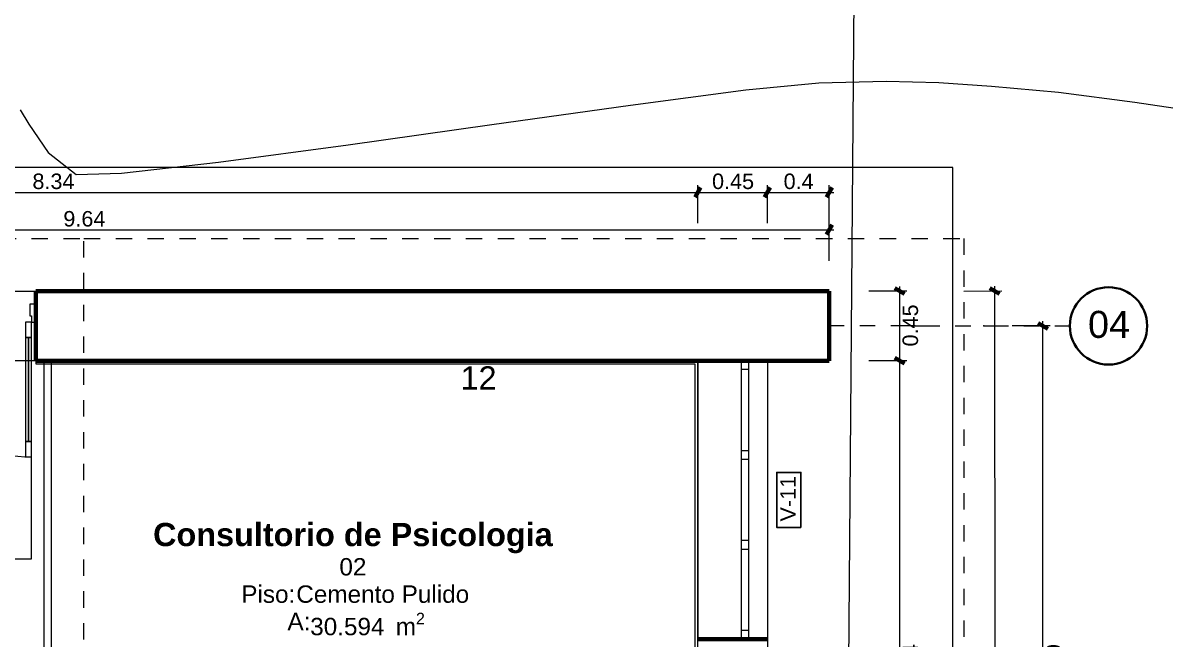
# Model space of a CAD drawing. Header units: metres. Extents: x 48 to 635, y -15 to 39.
# Drawn here: x 221.36 to 228.74, y 20.11 to 24.1 of the extents above; entities that cross this region are included whole.
import ezdxf

# ---------------------------------------------------------------- set-up
doc = ezdxf.new("R2010")
doc.units = ezdxf.units.M
doc.header["$MEASUREMENT"] = 0
for name, pattern in [('Dashed', [0.211667, 0.105833, -0.105833]), ('Dot & Dashed', [0.335139, 0.15875, -0.088194, 0, -0.088194]), ('Hidden Line', [0.15875, 0.105833, -0.052917])]:
    doc.linetypes.add(name, pattern=pattern)
for name, color, linetype in [('Annotation - Label', 7, 'Continuous'), ('Dimensioning - General', 7, 'Continuous'), ('Interior - Furniture', 7, 'Continuous'), ('Interior - Stair & Railing', 7, 'Continuous'), ('Model Unit - Zone', 7, 'Continuous'), ('Shell - Roof', 7, 'Continuous'), ('Site & Landscape - Terrain', 7, 'Continuous'), ('Structural - Bearing', 7, 'Continuous'), ('Structural - Grid', 7, 'Continuous')]:
    doc.layers.add(name, color=color, linetype=linetype)
doc.styles.add('GENERATED_STYLE_1', font='')
doc.styles.add('GENERATED_STYLE_5', font='')
doc.styles.get('GENERATED_STYLE_1').set_extended_font_data('Arial')
doc.styles.get('GENERATED_STYLE_5').set_extended_font_data('Arial', bold=True)
doc.dimstyles.new('GENERATED_STYLE__1', dxfattribs={"dimtxt": 0.1, "dimasz": 0.0475, "dimexe": 0.18, "dimexo": 0.2, "dimgap": 0.09, "dimtad": 3, "dimzin": 0, "dimdsep": 46, "dimtxsty": 'GENERATED_STYLE_1', "dimblk": 'ARROWHEAD_2', "dimblk1": 'ARROWHEAD_2', "dimblk2": 'ARROWHEAD_2', "dimcen": 0.09, "dimclrd": 256, "dimclre": 256, "dimclrt": 5, "dimazin": 0, "dimtfac": 1, "dimtdec": 4, "dimtmove": 0, "dimatfit": 3, "dimfxl": 1, "dimtolj": 1, "dimtzin": 0, "dimarcsym": 0})
doc.dimstyles.new('GENERATED_STYLE__3', dxfattribs={"dimtxt": 0.1, "dimasz": 0.0475, "dimexe": 0.18, "dimexo": 0.2, "dimgap": 0.09, "dimtad": 1, "dimtih": 1, "dimtoh": 1, "dimzin": 0, "dimdsep": 46, "dimtxsty": 'GENERATED_STYLE_1', "dimblk": 'ARROWHEAD_2', "dimblk1": 'ARROWHEAD_2', "dimblk2": 'ARROWHEAD_2', "dimcen": 0.09, "dimclrd": 256, "dimclre": 256, "dimclrt": 5, "dimazin": 0, "dimtfac": 1, "dimtdec": 4, "dimtmove": 0, "dimatfit": 3, "dimfxl": 1, "dimtolj": 1, "dimtzin": 0, "dimarcsym": 0})

# ---------------------------------------------------------------- blocks, each defined once
blk = doc.blocks.new('*D24', base_point=(152.192, 0))
at = {"layer": 'Dimensioning - General', "color": 151, "linetype": 'Continuous', "lineweight": 20, "true_color": 0x80c2ff}
for p, q in [((216.9, 22.7585), (216.9305, 22.7585)), ((216.9305, 22.5585), (216.9305, 22.8054)), ((216.9305, 22.7585), (226.5705, 22.7585)), ((226.5705, 22.5585), (226.5705, 22.8054)), ((226.5705, 22.7585), (226.6011, 22.7585))]:
    blk.add_line(p, q, dxfattribs=at)
at = {"layer": 'Dimensioning - General', "color": 7, "linetype": 'Continuous', "lineweight": 60}
for p, q in [((216.9486, 22.7898), (216.9125, 22.7273)), ((226.5525, 22.7273), (226.5886, 22.7898))]:
    blk.add_line(p, q, dxfattribs=at)
at = {"layer": 'Dimensioning - General', "color": 5, "lineweight": 25, "insert": (221.6175, 22.7785), "char_height": 0.1, "attachment_point": 7, "style": 'GENERATED_STYLE_1'}
blk.add_mtext('\\A1;{\\pql;\\fArial|b0|i0|c0|p34;9.64}', dxfattribs=at)
blk = doc.blocks.new('ARROWHEAD_2')
at = {"color": 0, "linetype": 'Continuous', "lineweight": 0}
for p, q in [((0, 0), (-1, 0)), ((-0.38, -0.66), (0.38, 0.66))]:
    blk.add_line(p, q, dxfattribs=at)
blk = doc.blocks.new('*D32', base_point=(152.192, 0))
at = {"layer": 'Dimensioning - General', "color": 151, "linetype": 'Continuous', "lineweight": 20, "true_color": 0x80c2ff}
for p, q in [((227.0727, 21.9124), (226.8259, 21.9124)), ((227.0259, 17.9724), (227.0259, 21.9124)), ((227.0727, 17.9724), (226.8259, 17.9724))]:
    blk.add_line(p, q, dxfattribs=at)
at = {"layer": 'Dimensioning - General', "color": 7, "linetype": 'Continuous', "lineweight": 60}
for p, q in [((226.9946, 21.9304), (227.0571, 21.8943)), ((226.9946, 17.9904), (227.0571, 17.9543))]:
    blk.add_line(p, q, dxfattribs=at)
at = {"layer": 'Dimensioning - General', "color": 5, "lineweight": 25, "insert": (227.1459, 19.8093), "char_height": 0.1, "attachment_point": 7, "rotation": 90, "style": 'GENERATED_STYLE_1'}
blk.add_mtext('\\A1;{\\pql;\\fArial|b0|i0|c0|p34;3.94}', dxfattribs=at)
blk = doc.blocks.new('*D33', base_point=(152.192, 0))
at = {"layer": 'Dimensioning - General', "color": 151, "linetype": 'Continuous', "lineweight": 20, "true_color": 0x80c2ff}
blk.add_line((227.0727, 21.9124), (226.8259, 21.9124), dxfattribs=at)
at = {"layer": 'Dimensioning - General', "color": 7, "linetype": 'Continuous', "lineweight": 60}
blk.add_line((226.9946, 21.9304), (227.0571, 21.8943), dxfattribs=at)
blk = doc.blocks.new('*D34', base_point=(152.192, 0))
at = {"layer": 'Dimensioning - General', "color": 151, "linetype": 'Continuous', "lineweight": 20, "true_color": 0x80c2ff}
for p, q in [((227.0259, 22.3624), (227.0259, 22.3929)), ((227.0727, 22.3624), (226.8259, 22.3624)), ((227.0259, 21.9124), (227.0259, 22.3624)), ((227.0727, 21.9124), (226.8259, 21.9124))]:
    blk.add_line(p, q, dxfattribs=at)
at = {"layer": 'Dimensioning - General', "color": 7, "linetype": 'Continuous', "lineweight": 60}
for p, q in [((227.0571, 22.3443), (226.9946, 22.3804)), ((226.9946, 21.9304), (227.0571, 21.8943))]:
    blk.add_line(p, q, dxfattribs=at)
at = {"layer": 'Dimensioning - General', "color": 5, "lineweight": 25, "insert": (227.1459, 22.0043), "char_height": 0.1, "attachment_point": 7, "rotation": 90, "style": 'GENERATED_STYLE_1'}
blk.add_mtext('\\A1;{\\pql;\\fArial|b0|i0|c0|p34;0.45}', dxfattribs=at)
blk = doc.blocks.new('*D46', base_point=(152.192, 0))
at = {"layer": 'Dimensioning - General', "color": 7, "linetype": 'Continuous', "lineweight": 60}
for p, q in [((217.3986, 23.0319), (217.3625, 22.9694)), ((225.7386, 23.0319), (225.7025, 22.9694))]:
    blk.add_line(p, q, dxfattribs=at)
at = {"layer": 'Dimensioning - General', "color": 151, "linetype": 'Continuous', "lineweight": 20, "true_color": 0x80c2ff}
for p, q in [((217.3805, 22.8007), (217.3805, 23.0476)), ((217.3805, 23.0007), (225.7205, 23.0007)), ((225.7205, 22.8007), (225.7205, 23.0476))]:
    blk.add_line(p, q, dxfattribs=at)
at = {"layer": 'Dimensioning - General', "color": 5, "lineweight": 25, "insert": (221.4175, 23.0207), "char_height": 0.1, "attachment_point": 7, "style": 'GENERATED_STYLE_1'}
blk.add_mtext('\\A1;{\\pql;\\fArial|b0|i0|c0|p34;8.34}', dxfattribs=at)
blk = doc.blocks.new('*D47', base_point=(152.192, 0))
at = {"layer": 'Dimensioning - General', "color": 7, "linetype": 'Continuous', "lineweight": 60}
for p, q in [((225.7386, 23.0319), (225.7025, 22.9694)), ((226.1886, 23.0319), (226.1525, 22.9694))]:
    blk.add_line(p, q, dxfattribs=at)
at = {"layer": 'Dimensioning - General', "color": 151, "linetype": 'Continuous', "lineweight": 20, "true_color": 0x80c2ff}
for p, q in [((225.7205, 22.8007), (225.7205, 23.0476)), ((225.7205, 23.0007), (226.1705, 23.0007)), ((226.1705, 22.8007), (226.1705, 23.0476))]:
    blk.add_line(p, q, dxfattribs=at)
at = {"layer": 'Dimensioning - General', "color": 5, "lineweight": 25, "insert": (225.8125, 23.0207), "char_height": 0.1, "attachment_point": 7, "style": 'GENERATED_STYLE_1'}
blk.add_mtext('\\A1;{\\pql;\\fArial|b0|i0|c0|p34;0.45}', dxfattribs=at)
blk = doc.blocks.new('*D48', base_point=(152.192, 0))
at = {"layer": 'Dimensioning - General', "color": 7, "linetype": 'Continuous', "lineweight": 60}
for p, q in [((226.1886, 23.0319), (226.1525, 22.9694)), ((226.5525, 22.9694), (226.5886, 23.0319))]:
    blk.add_line(p, q, dxfattribs=at)
at = {"layer": 'Dimensioning - General', "color": 151, "linetype": 'Continuous', "lineweight": 20, "true_color": 0x80c2ff}
for p, q in [((226.1705, 22.8007), (226.1705, 23.0476)), ((226.1705, 23.0007), (226.5705, 23.0007)), ((226.5705, 22.8007), (226.5705, 23.0476)), ((226.5705, 23.0007), (226.6011, 23.0007))]:
    blk.add_line(p, q, dxfattribs=at)
at = {"layer": 'Dimensioning - General', "color": 5, "lineweight": 25, "insert": (226.2754, 23.0207), "char_height": 0.1, "attachment_point": 7, "style": 'GENERATED_STYLE_1'}
blk.add_mtext('\\A1;{\\pql;\\fArial|b0|i0|c0|p34;0.4}', dxfattribs=at)
blk = doc.blocks.new('*D63', base_point=(152.192, 0))
at = {"layer": 'Dimensioning - General', "color": 151, "linetype": 'Continuous', "lineweight": 20, "true_color": 0x80c2ff}
for p, q in [((227.9527, 22.1374), (227.9527, 22.1679)), ((227.9996, 22.1374), (227.7527, 22.1374)), ((227.9527, 17.7474), (227.9527, 22.1374)), ((227.9996, 17.7474), (227.7527, 17.7474))]:
    blk.add_line(p, q, dxfattribs=at)
at = {"layer": 'Dimensioning - General', "color": 7, "linetype": 'Continuous', "lineweight": 60}
for p, q in [((227.984, 22.1193), (227.9215, 22.1554)), ((227.9215, 17.7654), (227.984, 17.7293))]:
    blk.add_line(p, q, dxfattribs=at)
at = {"layer": 'Dimensioning - General', "color": 5, "lineweight": 25, "insert": (228.0727, 19.8093), "char_height": 0.1, "attachment_point": 7, "rotation": 90, "style": 'GENERATED_STYLE_1'}
blk.add_mtext('\\A1;{\\pql;\\fArial|b0|i0|c0|p34;4.39}', dxfattribs=at)
blk = doc.blocks.new('*D64', base_point=(152.192, 0))
at = {"layer": 'Dimensioning - General', "color": 151, "linetype": 'Continuous', "lineweight": 20, "true_color": 0x80c2ff}
for p, q in [((227.6397, 22.3935), (227.6397, 22.3629)), ((227.4397, 22.3628), (227.6866, 22.363)), ((227.6397, 22.3629), (227.6482, 6.2306)), ((227.4482, 6.2305), (227.6951, 6.2307)), ((227.6482, 6.2306), (227.6482, 6.2001))]:
    blk.add_line(p, q, dxfattribs=at)
at = {"layer": 'Dimensioning - General', "color": 7, "linetype": 'Continuous', "lineweight": 60}
for p, q in [((227.671, 22.3449), (227.6085, 22.381)), ((227.617, 6.2487), (227.6795, 6.2126))]:
    blk.add_line(p, q, dxfattribs=at)
at = {"layer": 'Dimensioning - General', "color": 5, "lineweight": 25, "insert": (227.5239, 14.4677), "char_height": 0.1, "attachment_point": 7, "rotation": 270.03018, "style": 'GENERATED_STYLE_1'}
blk.add_mtext('\\A1;{\\pql;\\fArial|b0|i0|c0|p34;16.13}', dxfattribs=at)

msp = doc.modelspace()

# ---------------------------------------------------------------- linework, layer by layer
at = {"layer": 'Interior - Furniture', "color": 7, "linetype": 'Continuous', "lineweight": 13}
msp.add_line((226.8393, 37.3114), (226.579, 6.2301), dxfattribs=at)
at = {"layer": 'Interior - Furniture', "color": 8, "linetype": 'Continuous', "lineweight": 13}
for p, q in [((226.5032, 23.7083), (226.9386, 23.7194)), ((226.9386, 23.7194), (227.2788, 23.7113)), ((225.2861, 23.5649), (226.0317, 23.6624)), ((226.0317, 23.6624), (226.5032, 23.7083)), ((227.2788, 23.7113), (227.6189, 23.6868)), ((227.6189, 23.6868), (228.054, 23.6484)), ((228.054, 23.6484), (228.5456, 23.584)), ((228.5456, 23.584), (229.4765, 23.4458)), ((221.3384, 23.5344), (221.3942, 23.4408)), ((224.388, 23.439), (225.2861, 23.5649)), ((221.3942, 23.4408), (221.5198, 23.2585)), ((223.4589, 23.3081), (224.388, 23.439)), ((222.6201, 23.1952), (223.4589, 23.3081)), ((221.5198, 23.2585), (221.6996, 23.117)), ((221.6996, 23.117), (221.9932, 23.1238)), ((221.9932, 23.1238), (222.6201, 23.1952))]:
    msp.add_line(p, q, dxfattribs=at)
at = {"layer": 'Interior - Furniture', "color": 8, "linetype": 'Dashed', "lineweight": 13}
for p, q in [((227.3705, 23.1624), (215.7305, 23.1624)), ((227.3705, 22.3624), (227.3705, 23.1624)), ((216.9305, 22.3624), (226.5705, 22.3624)), ((226.5705, 22.3624), (226.5705, 21.9124)), ((227.3705, 6.2301), (227.3705, 22.3624)), ((226.5705, 21.9124), (226.1705, 21.9124)), ((226.1705, 21.9124), (226.1705, 17.9724))]:
    msp.add_line(p, q, dxfattribs=at)
at = {"layer": 'Interior - Furniture', "color": 55, "linetype": 'Continuous', "lineweight": 13, "true_color": 0xa2a233}
for p, q in [((224.24, 21.9124), (224.2398, 21.9124)), ((224.2398, 21.9124), (224.2398, 21.9094)), ((224.24, 21.9094), (224.2398, 21.9094)), ((224.2405, 21.9124), (224.24, 21.9124)), ((224.2405, 21.9094), (224.24, 21.9094)), ((224.2415, 21.9124), (224.2405, 21.9124)), ((224.2415, 21.9094), (224.2405, 21.9094)), ((224.2427, 21.9124), (224.2415, 21.9124)), ((224.2427, 21.9094), (224.2415, 21.9094)), ((224.2442, 21.9124), (224.2427, 21.9124)), ((224.2442, 21.9094), (224.2427, 21.9094)), ((224.2459, 21.9124), (224.2442, 21.9124)), ((224.2459, 21.9094), (224.2442, 21.9094)), ((224.2478, 21.9124), (224.2459, 21.9124)), ((224.2478, 21.9094), (224.2459, 21.9094)), ((224.2498, 21.9124), (224.2478, 21.9124)), ((224.2498, 21.9094), (224.2478, 21.9094)), ((224.3498, 21.9124), (224.2498, 21.9124)), ((224.2498, 21.9124), (224.2498, 21.9094)), ((224.3498, 21.9094), (224.2498, 21.9094)), ((224.265, 21.9094), (224.299, 21.9094)), ((224.265, 21.9084), (224.265, 21.9094)), ((224.265, 21.9084), (224.299, 21.9084)), ((224.299, 21.9084), (224.299, 21.9094)), ((224.301, 21.9094), (224.335, 21.9094)), ((224.301, 21.9084), (224.301, 21.9094)), ((224.301, 21.9084), (224.335, 21.9084)), ((224.335, 21.9084), (224.335, 21.9094)), ((224.3517, 21.9124), (224.3498, 21.9124)), ((224.3498, 21.9124), (224.3498, 21.9094)), ((224.3517, 21.9094), (224.3498, 21.9094)), ((224.3536, 21.9124), (224.3517, 21.9124)), ((224.3536, 21.9094), (224.3517, 21.9094)), ((224.3553, 21.9124), (224.3536, 21.9124)), ((224.3553, 21.9094), (224.3536, 21.9094)), ((224.3568, 21.9124), (224.3553, 21.9124)), ((224.3568, 21.9094), (224.3553, 21.9094)), ((224.3581, 21.9124), (224.3568, 21.9124)), ((224.3581, 21.9094), (224.3568, 21.9094)), ((224.359, 21.9124), (224.3581, 21.9124)), ((224.359, 21.9094), (224.3581, 21.9094)), ((224.3596, 21.9124), (224.359, 21.9124)), ((224.3596, 21.9094), (224.359, 21.9094)), ((224.3598, 21.9124), (224.3596, 21.9124)), ((224.3598, 21.9094), (224.3596, 21.9094)), ((224.3598, 21.9124), (224.3598, 21.9094))]:
    msp.add_line(p, q, dxfattribs=at)
at = {"layer": 'Interior - Furniture', "color": 104, "linetype": 'Continuous', "lineweight": 13, "true_color": 0x029e21, "flags": 128}
msp.add_lwpolyline([(221.5405, 21.9124), (221.4905, 21.9124), (221.4905, 18.9208), (221.5405, 18.9208)], close=True, dxfattribs=at)
at = {"layer": 'Interior - Stair & Railing', "color": 161, "linetype": 'Continuous', "lineweight": 13, "true_color": 0xaaaaff}
for p, q in [((225.7205, 21.9124), (221.4405, 21.9124)), ((221.4405, 21.9124), (221.4405, 21.8924)), ((221.4405, 21.8924), (225.7005, 21.8924)), ((225.7005, 21.8924), (225.7005, 17.9924)), ((225.7205, 17.9724), (225.7205, 21.9124))]:
    msp.add_line(p, q, dxfattribs=at)
at = {"layer": 'Shell - Roof', "color": 23, "linetype": 'Hidden Line', "lineweight": 13, "true_color": 0xbf8080, "flags": 128}
for points in [[(216.0605, 22.7024), (221.7505, 22.7024)], [(221.7505, 17.0224), (221.7505, 22.7024)], [(221.7505, 22.7024), (227.4405, 22.7024)], [(227.4405, 22.7024), (227.4405, 17.0224)]]:
    msp.add_lwpolyline(points, dxfattribs=at)
at = {"layer": 'Site & Landscape - Terrain', "color": 7, "linetype": 'Continuous', "lineweight": 13, "flags": 128}
for points in [[(227.3705, 6.2301), (227.3705, 22.3624), (227.3705, 23.1624), (215.7305, 23.1624), (215.7305, 22.3624), (215.7305, 19.4724), (209.5505, 19.4724)], [(211.2005, 17.9724), (216.9305, 17.9724), (216.9305, 19.4724), (216.9305, 22.3624), (226.5705, 22.3624), (226.5705, 21.9124), (226.1705, 21.9124), (226.1705, 17.9724), (226.5705, 17.9724), (226.5705, 17.5224), (226.1705, 17.5224), (226.1705, 15.0904), (226.5705, 15.085), (226.5645, 14.6351)]]:
    msp.add_lwpolyline(points, dxfattribs=at)
msp.add_lwpolyline([(219.6405, 21.9124), (219.6405, 20.6324), (221.4105, 20.6324), (221.4105, 21.9124)], close=True, dxfattribs=at)
at = {"layer": 'Structural - Bearing', "color": 7, "linetype": 'Continuous', "lineweight": 60}
for p, q in [((221.4405, 22.2774), (221.4405, 22.3624)), ((221.4405, 22.2774), (221.4405, 22.3624)), ((221.4405, 22.1624), (221.4405, 22.2774)), ((221.4405, 22.1624), (221.4405, 22.2774)), ((221.4405, 22.1624), (221.4405, 22.2774)), ((221.4405, 21.9124), (221.4405, 22.1624)), ((221.4405, 21.9124), (221.4405, 22.1624)), ((226.0005, 21.9124), (225.7205, 21.9124)), ((226.0005, 21.9124), (225.7205, 21.9124)), ((226.0505, 21.9124), (226.0005, 21.9124)), ((226.0505, 21.9124), (226.0005, 21.9124)), ((226.0505, 21.9124), (226.0005, 21.9124)), ((226.1705, 21.9124), (226.0505, 21.9124)), ((226.1705, 21.9124), (226.0505, 21.9124)), ((226.0005, 20.1124), (225.7205, 20.1124)), ((226.0005, 20.1124), (225.7205, 20.1124)), ((226.0505, 20.1124), (226.0005, 20.1124)), ((226.0505, 20.1124), (226.0005, 20.1124)), ((226.0505, 20.1124), (226.0005, 20.1124)), ((226.1705, 20.1124), (226.0505, 20.1124)), ((226.1705, 20.1124), (226.0505, 20.1124))]:
    msp.add_line(p, q, dxfattribs=at)
at = {"layer": 'Structural - Bearing', "color": 30, "linetype": 'Continuous', "lineweight": 20, "true_color": 0xff6600}
for p, q in [((221.4005, 22.2774), (221.4005, 22.2024)), ((221.4405, 22.2774), (221.4005, 22.2774)), ((221.4405, 22.1624), (221.4405, 22.2774)), ((221.4005, 22.2024), (221.4125, 22.2024)), ((221.4125, 22.2024), (221.4125, 22.1624)), ((221.4125, 22.1624), (221.4405, 22.1624)), ((226.0005, 21.9124), (226.0005, 21.8574)), ((226.0505, 21.8574), (226.0505, 21.9124)), ((226.0005, 21.8574), (226.0505, 21.8574)), ((226.0505, 21.3307), (226.0005, 21.3307)), ((226.0005, 21.3307), (226.0005, 21.2907)), ((226.0005, 21.2907), (226.0005, 21.2757)), ((226.0005, 21.2757), (226.0505, 21.2757)), ((226.0505, 21.2907), (226.0505, 21.3307)), ((226.0505, 21.2757), (226.0505, 21.2907)), ((226.0505, 20.749), (226.0005, 20.749)), ((226.0005, 20.749), (226.0005, 20.734)), ((226.0005, 20.734), (226.0005, 20.694)), ((226.0005, 20.694), (226.0505, 20.694)), ((226.0505, 20.734), (226.0505, 20.749)), ((226.0505, 20.694), (226.0505, 20.734)), ((226.0505, 20.1674), (226.0005, 20.1674)), ((226.0005, 20.1674), (226.0005, 20.1124)), ((226.0505, 20.1124), (226.0505, 20.1674))]:
    msp.add_line(p, q, dxfattribs=at)
at = {"layer": 'Structural - Bearing', "color": 30, "linetype": 'Continuous', "lineweight": 18, "true_color": 0xff6600}
for p, q in [((221.3725, 22.1624), (221.3725, 22.0624)), ((221.4125, 22.1624), (221.3725, 22.1624)), ((221.4125, 22.0624), (221.4125, 22.1624)), ((221.3725, 22.0624), (221.4125, 22.0624)), ((221.3925, 21.3904), (221.3925, 22.0624)), ((225.7205, 21.9124), (225.7205, 20.1124)), ((226.1705, 21.9124), (226.1705, 20.1124)), ((226.0005, 21.8574), (226.0005, 21.3307)), ((226.0505, 21.3307), (226.0505, 21.8574)), ((221.4125, 21.3904), (221.3725, 21.3904)), ((221.3725, 21.3904), (221.3725, 21.2904)), ((221.4125, 21.2904), (221.4125, 21.3904)), ((221.3725, 21.2904), (221.4125, 21.2904)), ((226.0005, 21.2757), (226.0005, 20.749)), ((226.0505, 20.749), (226.0505, 21.2757)), ((226.0005, 20.694), (226.0005, 20.1674)), ((226.0505, 20.1674), (226.0505, 20.694))]:
    msp.add_line(p, q, dxfattribs=at)
at = {"layer": 'Structural - Bearing', "color": 161, "linetype": 'Continuous', "lineweight": 25, "true_color": 0x40a5ff}
msp.add_line((226.3877, 20.8345), (226.3877, 21.1902), dxfattribs=at)
at = {"layer": 'Structural - Bearing', "color": 7, "linetype": 'Continuous', "lineweight": 60, "flags": 128}
for points in [[(226.5705, 22.3624), (221.4405, 22.3624)], [(226.5705, 21.9124), (226.5705, 22.3624)], [(221.4405, 21.9124), (225.7205, 21.9124)], [(226.1705, 21.9124), (226.5705, 21.9124)]]:
    msp.add_lwpolyline(points, dxfattribs=at)
at = {"layer": 'Structural - Bearing', "color": 30, "linetype": 'Continuous', "lineweight": 18, "true_color": 0xff6600, "flags": 128}
for points in [[(221.3925, 21.3904), (221.3925, 22.0624), (221.3725, 22.0624), (221.3725, 21.3904)], [(221.4125, 21.3904), (221.4125, 22.0624), (221.3925, 22.0624), (221.3925, 21.3904)]]:
    msp.add_lwpolyline(points, close=True, dxfattribs=at)
at = {"layer": 'Structural - Bearing', "color": 123, "linetype": 'Continuous', "lineweight": 20, "true_color": 0x71cebe, "flags": 128}
msp.add_lwpolyline([(217.3805, 17.9724), (225.7205, 17.9724), (225.7205, 21.9124), (217.3805, 21.9124)], close=True, dxfattribs=at)
at = {"layer": 'Structural - Bearing', "color": 161, "linetype": 'Continuous', "lineweight": 25, "true_color": 0x40a5ff, "flags": 128}
msp.add_lwpolyline([(226.3877, 20.8345), (226.3877, 21.1902), (226.2305, 21.1902), (226.2305, 20.8345)], close=True, dxfattribs=at)
at = {"layer": 'Structural - Bearing', "color": 30, "linetype": 'Continuous', "lineweight": 18, "true_color": 0xff6600}
msp.add_arc((221.4125, 22.1624), 0.872, 180, 270, dxfattribs=at)
at = {"layer": 'Structural - Grid', "color": 104, "linetype": 'Dot & Dashed', "lineweight": 13, "true_color": 0x029e21}
for p, q in [((227.1265, 22.1374), (226.5705, 22.1374)), ((227.1265, 22.1374), (227.5705, 22.1374)), ((227.5705, 22.1374), (228.1265, 22.1374))]:
    msp.add_line(p, q, dxfattribs=at)
at = {"layer": 'Structural - Grid', "color": 7, "linetype": 'Continuous', "lineweight": 35}
msp.add_circle((228.3765, 22.1374), 0.25, dxfattribs=at)
at = {"layer": 'Structural - Grid', "color": 104, "linetype": 'Dot & Dashed', "lineweight": 13, "true_color": 0x029e21}
msp.add_point((227.5705, 22.1374), dxfattribs=at)
msp.add_point((227.5705, 22.1374), dxfattribs=at)

# ---------------------------------------------------------------- texts
at = {"layer": 'Annotation - Label', "color": 5, "linetype": 'Continuous', "lineweight": 25, "insert": (224.1859, 21.8761), "char_height": 0.15, "attachment_point": 1, "style": 'GENERATED_STYLE_1'}
msp.add_mtext('\\A1;{\\pql;\\fArial|b0|i0|c0|p34;12}', dxfattribs=at)
at = {"layer": 'Model Unit - Zone', "color": 7, "lineweight": 13, "char_height": 0.15, "attachment_point": 2, "style": 'GENERATED_STYLE_5'}
for s, insert in [('\\A1;{\\pqc;\\pt0;\\fArial|b1|i0|c0|p34;Consultorio de Psicologia}', (223.4899, 20.8636)), ('\\A1;{\\pqc;\\pt0;\\fArial|b1|i0|c0|p34;}', (224.7606, 20.8979))]:
    msp.add_mtext(s, dxfattribs=dict(at, insert=insert))
at = {"layer": 'Model Unit - Zone', "color": 5, "lineweight": 25, "char_height": 0.1125, "attachment_point": 2, "style": 'GENERATED_STYLE_1'}
for s, insert in [('\\A1;{\\pqc;\\pt0;\\fArial|b0|i0|c0|p34;02}', (223.4899, 20.6364)), ('\\A1;{\\pqc;\\pt0;\\fArial|b0|i0|c0|p34;}', (223.5753, 20.6622)), ('\\A1;{\\pqc;\\pt0;\\fArial|b0|i0|c0|p34;Piso: }', (222.9427, 20.4597)), ('\\A1;{\\pqc;\\pt0;\\fArial|b0|i0|c0|p34;Cemento Pulido}', (223.6828, 20.4597)), ('\\A1;{\\pqc;\\pt0;\\fArial|b0|i0|c0|p34;A: }', (223.1409, 20.2829)), ('\\A1;{\\pqc;\\pt0,2.3;\\fArial|b0|i0|c0|p34;30.594\\fArial|b0|i0|c0|p34;\\A1{\\H.66x;\\S^  ;}\\fArial|b0|i0|c0|p34; m\\fArial|b0|i0|c0|p34;\\A1{\\H.66x;\\S2^  ;}}', (223.5846, 20.2829))]:
    msp.add_mtext(s, dxfattribs=dict(at, insert=insert))
at = {"layer": 'Structural - Bearing', "color": 7, "lineweight": 13, "insert": (226.3534, 20.8729), "char_height": 0.1, "attachment_point": 7, "rotation": 90, "style": 'GENERATED_STYLE_1'}
msp.add_mtext('\\A1;{\\pql;\\pt0;\\fArial|b0|i0|c0|p34;V-11}', dxfattribs=at)
at = {"layer": 'Structural - Grid', "color": 7, "lineweight": 13, "insert": (228.2437, 22.1459), "char_height": 0.175, "attachment_point": 4, "style": 'GENERATED_STYLE_1'}
msp.add_mtext('\\A1;{\\pql;\\pt0;\\fArial|b0|i0|c0|p34;04}', dxfattribs=at)

# ---------------------------------------------------------------- dimensions: what is measured, and where the dimension line sits
at = {"layer": 'Dimensioning - General', "color": 151, "linetype": 'Continuous', "lineweight": 20, "true_color": 0x80c2ff}
for base, p1, p2, picture, middle in [((225.7205, 23.0007), (217.3805, 21.9124), (225.7205, 21.9124), '*D46', (221.5474, 23.0707)), ((226.1705, 23.0007), (225.7205, 21.9124), (226.1705, 21.9124), '*D47', (225.9424, 23.0707)), ((226.5705, 23.0007), (226.1705, 21.9124), (226.5705, 21.9124), '*D48', (226.3672, 23.0707)), ((226.5705, 22.7585), (216.9305, 22.3624), (226.5705, 22.3624), '*D24', (221.7474, 22.8285))]:
    dim = msp.add_linear_dim(base=base, p1=p1, p2=p2, dimstyle='GENERATED_STYLE__3', dxfattribs=at)
    dim.commit()
    dim.dimension.update_dxf_attribs({"geometry": picture, "text_midpoint": middle, "dimtype": 160})
for base, p1, p2, angle, picture, middle, turn in [((227.6482, 6.2306), (226.5705, 22.3624), (226.579, 6.2301), 270.03018, '*D64', (227.574, 14.2997), 270.03018), ((227.0259, 22.3624), (226.5705, 21.9124), (226.5705, 22.3624), 90, '*D34', (227.0959, 22.1342), 90), ((227.9527, 22.1374), (227.5705, 17.7474), (227.5705, 22.1374), 90, '*D63', (228.0227, 19.9392), 90), ((227.0259, 21.9124), (226.5705, 17.9724), (226.5705, 21.9124), 90, '*D32', (227.0959, 19.9392), 90), ((227.0258689318, 21.9123736488), (226.5705329379, 21.9123736488), (226.5705329379, 21.9123736488), 90, '*D33', (227.0958689336, 21.9125483975), 90)]:
    dim = msp.add_linear_dim(base=base, p1=p1, p2=p2, angle=angle, dimstyle='GENERATED_STYLE__1', dxfattribs=at)
    dim.commit()
    dim.dimension.update_dxf_attribs({"geometry": picture, "text_midpoint": middle, "dimtype": 160, "text_rotation": turn})

doc.saveas('drawing.dxf')
